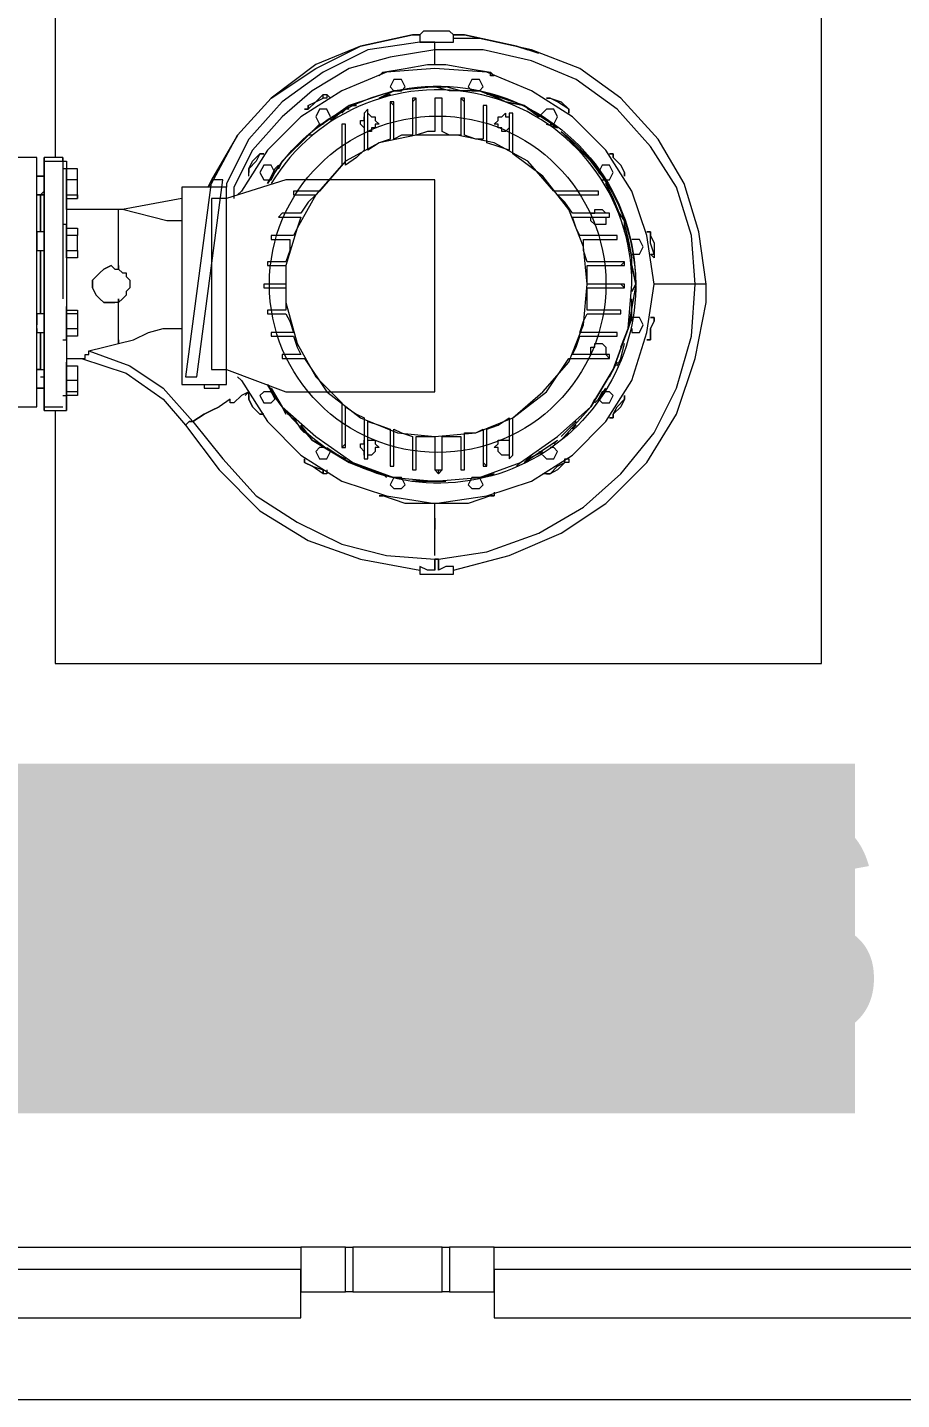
# Model space of a CAD drawing. Extents: x -187 to 52, y -9 to 65.
# Drawn here: x -146.601 to -145.607, y 17.414 to 18.975 of the extents above; entities that cross this region are included whole.
import ezdxf

# ---------------------------------------------------------------- set-up
doc = ezdxf.new("R2010")
doc.units = 0
doc.header["$MEASUREMENT"] = 0
doc.layers.add('PDF4_Geometría', color=7, linetype='Continuous')
doc.layers.add('PDF4_Texto', color=7, linetype='Continuous')
doc.layers.add('PDF4_Rellenos sólidos', color=7, linetype='Continuous', true_color=0xffffff)
doc.styles.add('PDF Arial', font='arial.ttf')

msp = doc.modelspace()

# ---------------------------------------------------------------- hatches: boundary and pattern name
at = {"layer": 'PDF4_Rellenos sólidos', "transparency": 33554559}
msp.add_hatch(color=256, dxfattribs=at).paths.add_polyline_path([(-148.7049, 18.1372), (-148.7049, 17.7396), (-145.66, 17.7396), (-145.66, 18.1372)])

# ---------------------------------------------------------------- linework, layer by layer
at = {"layer": 'PDF4_Geometría', "lineweight": 9}
for points in [[(-147.4024, 17.414), (-141.9553, 17.414), (-141.9553, 21.0298), (-141.9553, 21.1271)], [(-146.5693, 18.5389), (-146.5693, 18.2513), (-145.6981, 18.2513), (-145.6981, 19.1183), (-146.5693, 19.1183), (-146.5693, 18.8265)], [(-146.0195, 18.9449), (-146.0448, 18.9534), (-146.1041, 18.9661), (-146.1167, 18.9661), (-146.1041, 18.9661), (-146.0448, 18.9534), (-146.0322, 18.9491)], [(-146.362, 18.577), (-146.3578, 18.5728), (-146.3282, 18.5262), (-146.2901, 18.4882), (-146.2436, 18.4586), (-146.1929, 18.4417), (-146.1379, 18.4332), (-146.0787, 18.4417), (-146.0279, 18.4586), (-145.9814, 18.4882), (-145.9434, 18.5262), (-145.9137, 18.5728), (-145.8968, 18.6277), (-145.8884, 18.6827), (-145.8968, 18.7377), (-145.9137, 18.7884), (-145.9434, 18.835), (-145.9814, 18.873), (-146.0279, 18.9026), (-146.0787, 18.9238), (-146.1379, 18.928), (-146.1929, 18.9238), (-146.2436, 18.9026), (-146.2901, 18.873), (-146.3282, 18.835), (-146.3578, 18.7884), (-146.362, 18.7842)], [(-146.1759, 18.9026), (-146.1717, 18.9069), (-146.1759, 18.9153), (-146.1844, 18.9153), (-146.1886, 18.9069), (-146.1844, 18.9026)], [(-146.0871, 18.9026), (-146.0829, 18.9069), (-146.0871, 18.9153), (-146.0956, 18.9153), (-146.0998, 18.9069), (-146.0956, 18.9026)], [(-146.1844, 18.8688), (-146.1844, 18.8772), (-146.1844, 18.8857), (-146.1844, 18.8899), (-146.1886, 18.8899), (-146.1886, 18.8857), (-146.1886, 18.8772), (-146.1886, 18.8688)], [(-146.159, 18.873), (-146.159, 18.8815), (-146.159, 18.8899), (-146.159, 18.8942), (-146.1633, 18.8942), (-146.1633, 18.8899), (-146.1633, 18.8815), (-146.1633, 18.873)], [(-146.1294, 18.8772), (-146.1294, 18.8857), (-146.1294, 18.8942), (-146.1337, 18.8942), (-146.1379, 18.8942), (-146.1379, 18.8772)], [(-146.1041, 18.873), (-146.1041, 18.8815), (-146.1041, 18.8899), (-146.1041, 18.8942), (-146.1083, 18.8942), (-146.1083, 18.8899), (-146.1083, 18.8815), (-146.1083, 18.873)], [(-146.0787, 18.8688), (-146.0787, 18.8772), (-146.0787, 18.8857), (-146.0829, 18.8857), (-146.0829, 18.8772), (-146.0829, 18.8688)], [(-146.2563, 18.873), (-146.2605, 18.8815), (-146.269, 18.8815), (-146.2732, 18.873), (-146.269, 18.8646), (-146.2648, 18.8646)], [(-146.214, 18.8603), (-146.214, 18.8688), (-146.214, 18.8772), (-146.214, 18.8815), (-146.2182, 18.8772), (-146.2182, 18.8688), (-146.2182, 18.8603), (-146.2225, 18.8646), (-146.2225, 18.8688), (-146.2182, 18.8688), (-146.2182, 18.873)], [(-146.214, 18.8772), (-146.2098, 18.873), (-146.2056, 18.873), (-146.2056, 18.8688), (-146.2013, 18.8646), (-146.2056, 18.8646), (-146.2056, 18.8603), (-146.2098, 18.8603), (-146.2098, 18.8561), (-146.214, 18.8561)], [(-146.0533, 18.8646), (-146.0533, 18.8603), (-146.0575, 18.8561), (-146.0618, 18.8561), (-146.0618, 18.8603), (-146.066, 18.8603), (-146.066, 18.8646), (-146.0702, 18.8646), (-146.066, 18.8688), (-146.066, 18.873), (-146.0618, 18.873), (-146.0575, 18.8772), (-146.0575, 18.873), (-146.0533, 18.873)], [(-146.0491, 18.8561), (-146.0491, 18.8646), (-146.0491, 18.8772), (-146.0533, 18.8772), (-146.0533, 18.8688)], [(-146.0068, 18.8646), (-146.0026, 18.8646), (-145.9983, 18.873), (-146.0026, 18.8815), (-146.011, 18.8815), (-146.0195, 18.873)], [(-146.2394, 18.8476), (-146.2394, 18.8561), (-146.2394, 18.8646), (-146.2436, 18.8646), (-146.2436, 18.8519), (-146.2436, 18.8434)], [(-146.6115, 18.5432), (-146.5904, 18.5432), (-146.5904, 18.5474), (-146.5904, 18.5643), (-146.5904, 18.5897), (-146.5904, 18.6235), (-146.5904, 18.6658), (-146.5904, 18.7039), (-146.5904, 18.7419), (-146.5904, 18.7757), (-146.5904, 18.8054), (-146.5904, 18.8223), (-146.5904, 18.8265), (-146.6115, 18.8265)], [(-146.5608, 18.8223), (-146.5608, 18.8265), (-146.5819, 18.8265), (-146.5819, 18.8223), (-146.5819, 18.8054), (-146.5904, 18.8054), (-146.5819, 18.8054), (-146.5819, 18.7969), (-146.5819, 18.7884), (-146.5819, 18.7842), (-146.5819, 18.7715), (-146.5819, 18.7461), (-146.5819, 18.7419)], [(-146.5819, 18.7335), (-146.5819, 18.7292), (-146.5819, 18.725), (-146.5819, 18.7208), (-146.5819, 18.725), (-146.5819, 18.7335), (-146.5819, 18.7419), (-146.5904, 18.7419), (-146.5904, 18.7461), (-146.5904, 18.7715), (-146.5904, 18.7842), (-146.5904, 18.7884), (-146.5904, 18.7969), (-146.5904, 18.8054), (-146.5904, 18.8223), (-146.5904, 18.8265)], [(-146.5819, 18.5432), (-146.5819, 18.5474), (-146.5819, 18.5643), (-146.5819, 18.5897), (-146.5819, 18.6235), (-146.5819, 18.6658), (-146.5819, 18.7039), (-146.5819, 18.7419), (-146.5819, 18.7757), (-146.5819, 18.8054), (-146.5819, 18.8223), (-146.5819, 18.8265)], [(-146.5819, 18.8054), (-146.5819, 18.818), (-146.5819, 18.8223), (-146.5566, 18.8223), (-146.5566, 18.818), (-146.5566, 18.8054), (-146.5566, 18.7969)], [(-146.5819, 18.8223), (-146.5819, 18.818), (-146.5819, 18.8011), (-146.5819, 18.7757), (-146.5819, 18.7419), (-146.5819, 18.7039), (-146.5819, 18.6616), (-146.5819, 18.6235), (-146.5819, 18.5897), (-146.5819, 18.5601), (-146.5819, 18.5432), (-146.5819, 18.5389), (-146.5566, 18.5389)], [(-146.5608, 18.8265), (-146.5608, 18.8223), (-146.5608, 18.8054), (-146.5608, 18.7757), (-146.5608, 18.7419), (-146.5608, 18.7039), (-146.5608, 18.6658)], [(-146.5566, 18.8223), (-146.5566, 18.818), (-146.5566, 18.8011), (-146.5566, 18.7757), (-146.5566, 18.7419), (-146.5566, 18.7039), (-146.5566, 18.6616), (-146.5566, 18.6235), (-146.5566, 18.5897), (-146.5566, 18.5601), (-146.5566, 18.5432), (-146.5566, 18.5389), (-146.5566, 18.5432), (-146.5566, 18.5601), (-146.5566, 18.5558), (-146.5566, 18.5601), (-146.5566, 18.5643), (-146.5566, 18.5685), (-146.5566, 18.5728)], [(-146.5566, 18.8096), (-146.5566, 18.8138), (-146.5566, 18.8096), (-146.5566, 18.7969), (-146.5566, 18.78), (-146.5566, 18.7842), (-146.5566, 18.8011), (-146.5566, 18.8138), (-146.5608, 18.8138)], [(-146.5566, 18.8096), (-146.5566, 18.8138), (-146.5566, 18.8096)], [(-146.5439, 18.8011), (-146.5439, 18.8138), (-146.5566, 18.8138)], [(-146.5566, 18.78), (-146.5439, 18.78), (-146.5439, 18.7969), (-146.5439, 18.8096)], [(-146.3197, 18.8096), (-146.324, 18.818), (-146.3324, 18.818), (-146.3367, 18.8096), (-146.3324, 18.8011), (-146.324, 18.8011)], [(-145.9476, 18.8011), (-145.9391, 18.8011), (-145.9349, 18.8096), (-145.9391, 18.818), (-145.9476, 18.818), (-145.9518, 18.8096)], [(-146.5819, 18.8011), (-146.5819, 18.7969), (-146.5819, 18.7927), (-146.5819, 18.7884), (-146.5819, 18.7842)], [(-146.5439, 18.7842), (-146.5439, 18.8011), (-146.5566, 18.8011), (-146.5566, 18.7969), (-146.5566, 18.7927), (-146.5566, 18.7884), (-146.5566, 18.7842), (-146.5566, 18.7884), (-146.5566, 18.7842), (-146.5439, 18.7842), (-146.5439, 18.78)], [(-146.5819, 18.7884), (-146.5862, 18.7842)], [(-146.5566, 18.7673), (-146.5566, 18.7757), (-146.5566, 18.7842)], [(-146.5566, 18.78), (-146.5566, 18.7757), (-146.5566, 18.78)], [(-146.5566, 18.78), (-146.5566, 18.7757), (-146.5566, 18.78)], [(-145.973, 18.7842), (-145.9603, 18.7842), (-145.9518, 18.7842), (-145.9518, 18.7884), (-145.9645, 18.7884), (-145.973, 18.7884)], [(-145.956, 18.7588), (-145.9476, 18.7588), (-145.9391, 18.7588), (-145.9391, 18.7631), (-145.9476, 18.7631), (-145.9603, 18.7631), (-145.956, 18.7631), (-145.956, 18.7673), (-145.9518, 18.7673), (-145.9476, 18.7673), (-145.9434, 18.7631)], [(-145.9434, 18.7588), (-145.9434, 18.7546), (-145.9434, 18.7504), (-145.9476, 18.7504), (-145.9518, 18.7504), (-145.956, 18.7504), (-145.9603, 18.7546), (-145.9603, 18.7588)], [(-146.5566, 18.7504), (-146.5566, 18.7419), (-146.5566, 18.7335), (-146.5566, 18.725), (-146.5566, 18.7208), (-146.5439, 18.7208), (-146.5439, 18.7123), (-146.5566, 18.7123), (-146.5566, 18.7165), (-146.5566, 18.7292), (-146.5566, 18.7419), (-146.5566, 18.7504), (-146.5608, 18.7504)], [(-146.5566, 18.7165), (-146.5566, 18.7123), (-146.5566, 18.7208), (-146.5566, 18.7377), (-146.5566, 18.7461), (-146.5439, 18.7461), (-146.5439, 18.7377)], [(-146.5904, 18.7377), (-146.5904, 18.7419), (-146.5904, 18.7335), (-146.5904, 18.725), (-146.5904, 18.7208)], [(-146.5439, 18.7208), (-146.5439, 18.7377), (-146.5566, 18.7377)], [(-146.5566, 18.725), (-146.5566, 18.7335), (-146.5566, 18.7292), (-146.5566, 18.725), (-146.5566, 18.7208)], [(-145.9476, 18.7335), (-145.9391, 18.7335), (-145.9307, 18.7335), (-145.9307, 18.7377), (-145.9391, 18.7377), (-145.9476, 18.7377)], [(-145.9137, 18.7165), (-145.9053, 18.7165), (-145.9011, 18.725), (-145.9053, 18.7335), (-145.9137, 18.7335)], [(-146.5819, 18.6362), (-146.5819, 18.6446), (-146.5819, 18.6489), (-146.5904, 18.6489), (-146.5904, 18.6531), (-146.5904, 18.6827), (-146.5904, 18.7165), (-146.5904, 18.7208), (-146.5819, 18.7208)], [(-146.5819, 18.7165), (-146.5819, 18.6827), (-146.5819, 18.6489)], [(-145.9434, 18.7039), (-145.9349, 18.7039), (-145.9264, 18.7039), (-145.9222, 18.7039), (-145.9222, 18.7081), (-145.9264, 18.7081), (-145.9349, 18.7081), (-145.9434, 18.7081)], [(-145.9391, 18.6785), (-145.9349, 18.6785), (-145.9264, 18.6785), (-145.9222, 18.6785), (-145.9222, 18.6827), (-145.9264, 18.6827), (-145.9391, 18.6827)], [(-146.5904, 18.6489), (-146.5904, 18.6446), (-146.5904, 18.6362)], [(-146.5566, 18.6531), (-146.5566, 18.6573), (-146.5566, 18.6531)], [(-146.5566, 18.6446), (-146.5566, 18.6404), (-146.5566, 18.6362), (-146.5566, 18.6277), (-146.5566, 18.632), (-146.5566, 18.6489), (-146.5566, 18.6531), (-146.5439, 18.6531), (-146.5439, 18.6489), (-146.5439, 18.632)], [(-146.5566, 18.6235), (-146.5566, 18.6193), (-146.5566, 18.6235), (-146.5566, 18.6404), (-146.5566, 18.6531)], [(-146.5439, 18.6489), (-146.5566, 18.6489), (-146.5566, 18.6446), (-146.5566, 18.6489)], [(-145.9434, 18.6489), (-145.9349, 18.6489), (-145.9264, 18.6489), (-145.9264, 18.6531), (-145.9349, 18.6531), (-145.9434, 18.6531)], [(-146.5819, 18.6446), (-146.5819, 18.6404), (-146.5819, 18.6362), (-146.5819, 18.632), (-146.5819, 18.6277), (-146.5819, 18.6235), (-146.5819, 18.6193), (-146.5819, 18.5981)], [(-146.5566, 18.6277), (-146.5566, 18.632), (-146.5566, 18.6362)], [(-145.9137, 18.632), (-145.9137, 18.6277), (-145.9053, 18.6277), (-145.9011, 18.6362), (-145.9053, 18.6446), (-145.9137, 18.6446)], [(-146.5904, 18.5432), (-146.5904, 18.5474), (-146.5904, 18.5643), (-146.5904, 18.5728), (-146.5904, 18.5812), (-146.5904, 18.5854), (-146.5904, 18.5981), (-146.5904, 18.6235), (-146.5904, 18.6277), (-146.5819, 18.6277), (-146.5819, 18.632)], [(-146.5904, 18.632), (-146.5904, 18.6277)], [(-146.5862, 18.5939), (-146.5862, 18.5854), (-146.5862, 18.5981), (-146.5862, 18.6235), (-146.5862, 18.6277), (-146.5862, 18.6235), (-146.5862, 18.5981), (-146.5862, 18.5854), (-146.5904, 18.5854), (-146.5819, 18.5854), (-146.5819, 18.5812), (-146.5819, 18.5728), (-146.5819, 18.5643), (-146.5904, 18.5643), (-146.5819, 18.5643), (-146.5819, 18.5474), (-146.5819, 18.5432), (-146.5608, 18.5432)], [(-146.5608, 18.6193), (-146.5566, 18.6193)], [(-145.9518, 18.6235), (-145.9391, 18.6235), (-145.9307, 18.6235), (-145.9307, 18.6277), (-145.9391, 18.6277), (-145.9476, 18.6277)], [(-146.5862, 18.6024), (-146.5862, 18.6108)], [(-145.9603, 18.5981), (-145.9518, 18.5981), (-145.9434, 18.5981), (-145.9391, 18.5981), (-145.9391, 18.6024), (-145.9434, 18.6024), (-145.9518, 18.6024), (-145.9603, 18.6024), (-145.9603, 18.6066), (-145.9603, 18.6108), (-145.956, 18.6108), (-145.956, 18.615), (-145.9518, 18.615), (-145.9476, 18.615), (-145.9434, 18.6108), (-145.9434, 18.6066), (-145.9434, 18.6024)], [(-146.5819, 18.5939), (-146.5819, 18.5812)], [(-146.5608, 18.5558), (-146.5566, 18.5558), (-146.5566, 18.5601), (-146.5566, 18.5643), (-146.5566, 18.5728), (-146.5566, 18.5812), (-146.5566, 18.5897), (-146.5439, 18.5897), (-146.5439, 18.577), (-146.5439, 18.5601), (-146.5439, 18.5558), (-146.5566, 18.5558)], [(-146.5566, 18.5981), (-146.5566, 18.5897), (-146.5566, 18.5812), (-146.5566, 18.5854), (-146.5566, 18.5939), (-146.5566, 18.5854)], [(-146.5439, 18.5728), (-146.5439, 18.5601), (-146.5566, 18.5601), (-146.5566, 18.5728), (-146.5566, 18.5897), (-146.5439, 18.5897), (-146.5439, 18.5728), (-146.5566, 18.5728), (-146.5566, 18.577)], [(-146.5862, 18.577), (-146.5819, 18.577), (-146.5819, 18.5728), (-146.5819, 18.5685), (-146.5819, 18.5643)], [(-146.5819, 18.5389), (-146.5819, 18.5432), (-146.5819, 18.5601)], [(-146.4001, 18.5685), (-146.4001, 18.5643), (-146.3959, 18.5643), (-146.3916, 18.5643), (-146.3874, 18.5643), (-146.3832, 18.5643), (-146.3832, 18.5685)], [(-146.324, 18.5601), (-146.3324, 18.5601), (-146.3367, 18.5558), (-146.3324, 18.5474), (-146.324, 18.5474), (-146.3197, 18.5516)], [(-145.9518, 18.5516), (-145.9476, 18.5474), (-145.9391, 18.5474), (-145.9349, 18.5558), (-145.9391, 18.5601), (-145.9476, 18.5601)], [(-146.2436, 18.5178), (-146.2436, 18.5093), (-146.2436, 18.5009), (-146.2436, 18.4966), (-146.2394, 18.4966), (-146.2394, 18.5009), (-146.2394, 18.5093), (-146.2394, 18.5178)], [(-146.2648, 18.4966), (-146.269, 18.4966), (-146.2732, 18.4924), (-146.269, 18.4839), (-146.2605, 18.4839), (-146.2563, 18.4924)], [(-146.2182, 18.4882), (-146.2182, 18.4924), (-146.2225, 18.4966), (-146.2225, 18.5009), (-146.2182, 18.5009), (-146.2182, 18.5051), (-146.2182, 18.4966), (-146.2182, 18.4839), (-146.214, 18.4839), (-146.214, 18.4924), (-146.214, 18.5009)], [(-146.214, 18.5051), (-146.2098, 18.5051), (-146.2056, 18.5051), (-146.2056, 18.5009), (-146.2013, 18.4966), (-146.2056, 18.4966), (-146.2056, 18.4924), (-146.2098, 18.4882), (-146.214, 18.4882)], [(-146.1886, 18.4966), (-146.1886, 18.4839), (-146.1886, 18.4797)], [(-146.1844, 18.4797), (-146.1844, 18.4839), (-146.1844, 18.4924)], [(-146.0829, 18.4966), (-146.0829, 18.4882), (-146.0829, 18.4797), (-146.0829, 18.4755), (-146.0787, 18.4755), (-146.0787, 18.4797), (-146.0787, 18.4882), (-146.0787, 18.4966)], [(-146.0533, 18.4882), (-146.0575, 18.4882), (-146.0618, 18.4882), (-146.066, 18.4924), (-146.066, 18.4966), (-146.0702, 18.4966), (-146.066, 18.5009), (-146.066, 18.5051), (-146.0618, 18.5051), (-146.0575, 18.5051), (-146.0533, 18.5051), (-146.0533, 18.4966), (-146.0533, 18.4882), (-146.0533, 18.4839), (-146.0491, 18.4882), (-146.0491, 18.4966), (-146.0491, 18.5051)], [(-146.0364, 18.4797), (-145.9983, 18.5051)], [(-146.0195, 18.4924), (-146.011, 18.4839), (-146.0026, 18.4839), (-145.9983, 18.4924), (-146.0026, 18.4966), (-146.0068, 18.4966)], [(-146.1633, 18.4882), (-146.1633, 18.4797), (-146.1633, 18.4713), (-146.159, 18.4713), (-146.159, 18.4797), (-146.159, 18.4882)], [(-146.1379, 18.4882), (-146.1379, 18.4713), (-146.1337, 18.4713), (-146.1337, 18.467), (-146.1337, 18.4713), (-146.1294, 18.4713), (-146.1294, 18.4797), (-146.1294, 18.4882)], [(-146.1083, 18.4882), (-146.1083, 18.4797), (-146.1083, 18.4713), (-146.1041, 18.4713), (-146.1041, 18.4797), (-146.1041, 18.4882)], [(-146.1886, 18.4755), (-146.1844, 18.4755)], [(-146.1844, 18.4628), (-146.1886, 18.4543), (-146.1844, 18.4501), (-146.1759, 18.4501), (-146.1717, 18.4543), (-146.1759, 18.4628)], [(-146.0956, 18.4628), (-146.0998, 18.4543), (-146.0956, 18.4501), (-146.0871, 18.4501), (-146.0829, 18.4543), (-146.0871, 18.4628)], [(-147.377, 17.5874), (-146.2901, 17.5874)], [(-146.0702, 17.5874), (-144.9791, 17.5874)]]:
    msp.add_lwpolyline(points, dxfattribs=at)
for points in [[(-146.1548, 18.9661), (-146.1633, 18.9661), (-146.2225, 18.9534), (-146.2732, 18.9322), (-146.324, 18.8942), (-146.362, 18.8519), (-146.3916, 18.8011), (-146.3959, 18.7927), (-146.3916, 18.7969), (-146.362, 18.8519), (-146.324, 18.8942), (-146.2732, 18.928), (-146.2225, 18.9534), (-146.1633, 18.9661)], [(-146.5819, 18.7842), (-146.5904, 18.7842)], [(-146.5862, 18.7419), (-146.5862, 18.7461), (-146.5862, 18.7715), (-146.5862, 18.7842), (-146.5862, 18.7715), (-146.5862, 18.7461)], [(-146.5862, 18.7419), (-146.5862, 18.7461), (-146.5862, 18.7715), (-146.5862, 18.7842), (-146.5862, 18.7715), (-146.5862, 18.7461)], [(-146.5862, 18.6658), (-146.5862, 18.6827), (-146.5862, 18.7165), (-146.5862, 18.7208), (-146.5862, 18.7165), (-146.5862, 18.6827), (-146.5862, 18.6531), (-146.5862, 18.6489), (-146.5862, 18.6531), (-146.5862, 18.6573), (-146.5862, 18.6531), (-146.5862, 18.6489), (-146.5862, 18.6531), (-146.5862, 18.6827), (-146.5862, 18.7165), (-146.5862, 18.7208), (-146.5862, 18.7165), (-146.5862, 18.6827)], [(-146.5862, 18.6193), (-146.5862, 18.6235)], [(-146.5566, 18.632), (-146.5439, 18.632), (-146.5439, 18.6235), (-146.5566, 18.6235)], [(-146.5566, 18.5812), (-146.5566, 18.5728), (-146.5566, 18.5854), (-146.5566, 18.5939), (-146.5566, 18.5854)], [(-146.5566, 18.5643), (-146.5566, 18.5601), (-146.5566, 18.5558), (-146.5566, 18.5601), (-146.5566, 18.5728)], [(-146.2309, 17.5874), (-146.2309, 17.5366), (-146.2394, 17.5366), (-146.2394, 17.5874)], [(-146.1294, 17.5366), (-146.1294, 17.5874), (-146.121, 17.5874), (-146.121, 17.5366)]]:
    msp.add_lwpolyline(points, close=True, dxfattribs=at)
at = {"layer": 'PDF4_Geometría', "color": 1, "lineweight": 9}
for points in [[(-146.1379, 18.9576), (-146.1294, 18.9576), (-146.1167, 18.9576), (-146.1167, 18.9661), (-146.121, 18.9703), (-146.1506, 18.9703), (-146.1548, 18.9661), (-146.1548, 18.9576), (-146.214, 18.9491), (-146.2648, 18.9238), (-146.3113, 18.8899), (-146.3493, 18.8476), (-146.3747, 18.7969), (-146.3747, 18.7927)], [(-146.1167, 18.3571), (-146.0533, 18.374), (-145.9941, 18.3994), (-145.9434, 18.4332), (-145.8968, 18.4797), (-145.863, 18.5347), (-145.8419, 18.5981), (-145.8292, 18.6616), (-145.8292, 18.6827), (-145.8376, 18.7419), (-145.8545, 18.7969), (-145.8841, 18.8476), (-145.9264, 18.8942), (-145.973, 18.928), (-146.0279, 18.9491), (-146.0871, 18.9618), (-146.1167, 18.9618)], [(-146.1379, 18.9322), (-146.1379, 18.9365), (-146.1379, 18.9407), (-146.1379, 18.9449), (-146.1379, 18.9491), (-146.1886, 18.9407), (-146.2352, 18.928), (-146.2774, 18.9026), (-146.3113, 18.873), (-146.3451, 18.835), (-146.3663, 18.7927), (-146.3663, 18.78)], [(-145.8292, 18.6827), (-145.8334, 18.6827), (-145.8419, 18.6827), (-145.8461, 18.7377), (-145.863, 18.7927), (-145.8926, 18.8392), (-145.9307, 18.8815), (-145.9772, 18.9153), (-146.0279, 18.9365), (-146.0829, 18.9491), (-146.1379, 18.9491), (-146.1379, 18.9534), (-146.1379, 18.9576), (-146.1463, 18.9576), (-146.1548, 18.9576), (-146.1463, 18.9576), (-146.1379, 18.9576), (-146.1294, 18.9576)], [(-146.1971, 18.9238), (-146.2013, 18.9195), (-146.1971, 18.9238), (-146.1717, 18.928), (-146.1463, 18.9322), (-146.1252, 18.9322), (-146.0998, 18.928), (-146.0745, 18.9238), (-146.0702, 18.9195), (-146.0745, 18.9195), (-146.0745, 18.9238)], [(-146.2817, 18.8815), (-146.2859, 18.8815), (-146.2817, 18.8815), (-146.2817, 18.8857), (-146.2732, 18.8899), (-146.2648, 18.8984), (-146.2605, 18.8984), (-146.2563, 18.8942)], [(-146.2605, 18.8984), (-146.2605, 18.8942), (-146.2648, 18.8942), (-146.2648, 18.8984)], [(-146.1886, 18.8984), (-146.2013, 18.8942), (-146.1844, 18.9026), (-146.1759, 18.9026), (-146.1844, 18.9026), (-146.2013, 18.8942)], [(-146.1083, 18.9026), (-146.1252, 18.9069), (-146.1379, 18.9069)], [(-146.0575, 18.8899), (-146.0364, 18.8857), (-146.0195, 18.873), (-146.0364, 18.8857), (-146.0575, 18.8899), (-146.0745, 18.8984), (-146.0787, 18.8984)], [(-146.2817, 18.8857), (-146.2817, 18.8815), (-146.2732, 18.8899), (-146.2648, 18.8942)], [(-146.2352, 18.8815), (-146.2394, 18.8815), (-146.2563, 18.8688)], [(-146.011, 18.8688), (-146.0237, 18.8772), (-146.0322, 18.8815)], [(-146.2774, 18.8519), (-146.2817, 18.8519), (-146.2944, 18.8392), (-146.2901, 18.8434), (-146.2944, 18.8392)], [(-145.973, 18.835), (-145.9603, 18.8223), (-145.9476, 18.8054), (-145.9603, 18.8223), (-145.973, 18.835), (-145.9814, 18.8434), (-145.9899, 18.8519)], [(-146.3493, 18.8054), (-146.3493, 18.8096), (-146.3493, 18.8138), (-146.3451, 18.8223), (-146.3367, 18.8307), (-146.3324, 18.8307), (-146.3367, 18.8307), (-146.3409, 18.8223), (-146.3493, 18.8138), (-146.3493, 18.8096)], [(-146.3155, 18.818), (-146.3197, 18.8138), (-146.3282, 18.7969)], [(-145.9391, 18.7927), (-145.9476, 18.8054), (-145.9518, 18.8096)], [(-146.4255, 18.78), (-146.4931, 18.7673)], [(-146.4255, 18.7546), (-146.4424, 18.7546), (-146.4931, 18.7673), (-146.4974, 18.7673), (-146.5566, 18.7673)], [(-146.4974, 18.7039), (-146.4974, 18.6996), (-146.4974, 18.7123), (-146.4974, 18.725), (-146.4974, 18.7335), (-146.4974, 18.7419), (-146.4974, 18.7504), (-146.4974, 18.7588), (-146.4974, 18.7631), (-146.4974, 18.7673)], [(-145.9222, 18.7419), (-145.9222, 18.7546), (-145.9307, 18.7673)], [(-145.9137, 18.6912), (-145.9137, 18.7039), (-145.9137, 18.7165)], [(-146.5016, 18.6996), (-146.5058, 18.7039), (-146.5016, 18.6996), (-146.4974, 18.6996), (-146.4931, 18.6954), (-146.4889, 18.6954), (-146.4889, 18.6912), (-146.4847, 18.6869), (-146.4847, 18.6827), (-146.4847, 18.6785), (-146.4889, 18.6743), (-146.4889, 18.67), (-146.4931, 18.6658), (-146.4974, 18.6616), (-146.5016, 18.6616), (-146.5058, 18.6616), (-146.5016, 18.6616), (-146.5058, 18.6616), (-146.5143, 18.6616), (-146.5185, 18.6658), (-146.5227, 18.67), (-146.527, 18.6785), (-146.527, 18.6869), (-146.5227, 18.6912), (-146.5185, 18.6954), (-146.5143, 18.6996), (-146.5058, 18.7039), (-146.5016, 18.6996), (-146.5058, 18.7039), (-146.5143, 18.6996), (-146.5185, 18.6954), (-146.5227, 18.6912), (-146.527, 18.6869), (-146.527, 18.6785), (-146.5227, 18.67), (-146.5185, 18.6658), (-146.5143, 18.6616), (-146.5058, 18.6616), (-146.5143, 18.6616), (-146.5058, 18.6616), (-146.5016, 18.6616)], [(-146.5143, 18.6996), (-146.5058, 18.7039), (-146.5143, 18.6996)], [(-146.1337, 18.3698), (-146.1379, 18.3698), (-146.1337, 18.3698), (-146.0787, 18.3782), (-146.0195, 18.3994), (-145.9687, 18.429), (-145.9264, 18.467), (-145.8884, 18.5135), (-145.863, 18.5643), (-145.8461, 18.6235), (-145.8419, 18.6827), (-145.8588, 18.6827), (-145.8799, 18.6827), (-145.8884, 18.6827)], [(-146.5397, 18.5981), (-146.5354, 18.5981), (-146.5354, 18.6024), (-146.5312, 18.6024), (-146.5312, 18.6066), (-146.5143, 18.6108), (-146.4974, 18.615), (-146.4974, 18.6193), (-146.4974, 18.6235), (-146.4974, 18.6277), (-146.4974, 18.632), (-146.4974, 18.6404), (-146.4974, 18.6446), (-146.4974, 18.6489), (-146.4974, 18.6573), (-146.4974, 18.6658), (-146.4974, 18.6616)], [(-145.9137, 18.6404), (-145.9137, 18.6489), (-145.9137, 18.6658)], [(-146.4974, 18.6193), (-146.4974, 18.615), (-146.4804, 18.6193), (-146.4635, 18.6277), (-146.4466, 18.632), (-146.4297, 18.632), (-146.4255, 18.632)], [(-146.5312, 18.6066), (-146.4847, 18.5897), (-146.4466, 18.5643), (-146.4128, 18.5262), (-146.4001, 18.5347), (-146.3916, 18.5389), (-146.3832, 18.5432)], [(-145.9307, 18.5897), (-145.9264, 18.5981), (-145.9222, 18.615)], [(-146.5566, 18.5981), (-146.5397, 18.5981), (-146.4889, 18.5812), (-146.4466, 18.5516), (-146.4212, 18.522), (-146.3832, 18.4713), (-146.3367, 18.4247), (-146.2817, 18.3909), (-146.2225, 18.3698), (-146.1548, 18.3571)], [(-146.3493, 18.5558), (-146.3493, 18.5516), (-146.3451, 18.5432), (-146.3367, 18.5347), (-146.3324, 18.5347), (-146.3367, 18.5347), (-146.3451, 18.5432), (-146.3493, 18.5516), (-146.3493, 18.5558), (-146.3493, 18.5601), (-146.3578, 18.5558), (-146.3663, 18.5474), (-146.3705, 18.5474), (-146.3705, 18.5516), (-146.3832, 18.5432), (-146.3916, 18.5389), (-146.4001, 18.5347), (-146.4128, 18.5262), (-146.3789, 18.4839), (-146.3409, 18.4417), (-146.2944, 18.412), (-146.2436, 18.3867), (-146.1929, 18.374), (-146.1379, 18.3698), (-146.1379, 18.3613), (-146.1379, 18.3571), (-146.1379, 18.3613), (-146.1379, 18.3698), (-146.1379, 18.3571), (-146.1463, 18.3571), (-146.1548, 18.3613), (-146.1548, 18.3528), (-146.1506, 18.3528), (-146.121, 18.3528), (-146.1167, 18.3528), (-146.1167, 18.3613), (-146.1252, 18.3613), (-146.1337, 18.3571)], [(-146.3493, 18.5601), (-146.3578, 18.5558), (-146.3663, 18.5474)], [(-146.3493, 18.5601), (-146.3536, 18.5558), (-146.3493, 18.5601)], [(-146.3282, 18.5685), (-146.324, 18.5601), (-146.3197, 18.5516)], [(-145.956, 18.5474), (-145.9518, 18.5516), (-145.9434, 18.5643)], [(-146.2986, 18.5305), (-146.2901, 18.5178), (-146.2859, 18.5135)], [(-145.9941, 18.5093), (-145.9899, 18.5135), (-145.9772, 18.5262)], [(-146.2605, 18.4966), (-146.2478, 18.4882), (-146.2394, 18.4839)], [(-146.0364, 18.4797), (-146.0279, 18.4882), (-146.0364, 18.4797), (-146.0322, 18.4839), (-146.0152, 18.4924)], [(-146.2605, 18.4713), (-146.2605, 18.467), (-146.2648, 18.467), (-146.2774, 18.4755), (-146.2859, 18.4797), (-146.2859, 18.4839), (-146.2859, 18.4797), (-146.2774, 18.4755), (-146.2648, 18.4713), (-146.2648, 18.467)], [(-146.214, 18.4713), (-146.2352, 18.4797), (-146.2478, 18.4882), (-146.2352, 18.4797), (-146.214, 18.4713), (-146.1971, 18.467), (-146.1929, 18.4628)], [(-146.011, 18.467), (-146.0068, 18.467), (-145.9983, 18.4755), (-145.9899, 18.4797), (-145.9899, 18.4839), (-145.9856, 18.4839), (-145.9856, 18.4797), (-145.9899, 18.4797), (-145.9983, 18.4713), (-146.0068, 18.467), (-146.011, 18.467), (-146.0152, 18.467)], [(-146.2605, 18.467), (-146.2648, 18.467), (-146.2648, 18.4713)], [(-146.0829, 18.4628), (-146.066, 18.467)], [(-146.0702, 18.4459), (-146.0702, 18.4417), (-146.0745, 18.4417), (-146.0998, 18.4332), (-146.1252, 18.4332), (-146.1463, 18.4332), (-146.1717, 18.4332), (-146.1971, 18.4417), (-146.2013, 18.4417), (-146.1971, 18.4417)], [(-146.1633, 18.4586), (-146.1506, 18.4586), (-146.1633, 18.4586), (-146.1463, 18.4586), (-146.1379, 18.4586), (-146.1252, 18.4586), (-146.1379, 18.4586)], [(-146.1463, 18.4586), (-146.1379, 18.4586), (-146.1463, 18.4586)], [(-146.1379, 18.3951), (-146.1379, 18.3994), (-146.1379, 18.4163), (-146.1379, 18.4205), (-146.1379, 18.4247), (-146.1379, 18.429), (-146.1379, 18.4332)], [(-146.0745, 18.4417), (-146.0702, 18.4417)], [(-146.1379, 18.374), (-146.1379, 18.3782), (-146.1379, 18.3909), (-146.1379, 18.4036), (-146.1379, 18.4163), (-146.1379, 18.4036), (-146.1379, 18.4163)], [(-146.1379, 18.3698), (-146.1337, 18.3698), (-146.1379, 18.3698)]]:
    msp.add_lwpolyline(points, dxfattribs=at)
at = {"layer": 'PDF4_Geometría', "lineweight": 9}
for points in [[(-145.9983, 18.8603), (-146.0364, 18.8857), (-146.0871, 18.9026), (-146.121, 18.9026), (-146.1379, 18.9069), (-146.1844, 18.9026), (-146.2352, 18.8857), (-146.2774, 18.8561), (-146.3113, 18.8223), (-146.3282, 18.7969, -0.763929), (-145.9095, 18.6827), (-145.918, 18.632), (-145.9349, 18.5854), (-145.9603, 18.5432), (-145.9941, 18.5051)], [(-146.324, 18.5643), (-146.3113, 18.5432), (-146.2732, 18.5093), (-146.2309, 18.4797), (-146.1844, 18.4628), (-146.1379, 18.4586), (-146.0871, 18.4628), (-146.0406, 18.4797), (-145.9983, 18.5093), (-145.9603, 18.5432), (-145.9349, 18.5854), (-145.918, 18.632), (-145.9137, 18.6827, 0.759069), (-146.324, 18.7969)], [(-145.9941, 18.8561, -1.20774), (-146.3282, 18.5685), (-146.3113, 18.5432), (-146.2774, 18.5051), (-146.2352, 18.4797), (-146.1844, 18.4628), (-146.1379, 18.4586), (-146.0871, 18.4628), (-146.0406, 18.4797)]]:
    msp.add_lwpolyline(points, format="xyb", dxfattribs=at)
at = {"layer": 'PDF4_Geometría', "color": 1, "lineweight": 9}
for points in [[(-146.1252, 18.9069), (-146.1379, 18.9069), (-146.1463, 18.9069), (-146.1379, 18.9069)], [(-146.066, 18.8942), (-146.0871, 18.9026), (-146.0956, 18.9026), (-146.0871, 18.9026)], [(-146.2267, 18.8857), (-146.2352, 18.8857), (-146.2436, 18.8772), (-146.2352, 18.8857)], [(-146.011, 18.8942), (-146.0068, 18.8942), (-145.9941, 18.8899), (-145.9856, 18.8815), (-145.9856, 18.8772), (-145.9856, 18.8815), (-145.9983, 18.8899), (-146.0068, 18.8942)], [(-146.269, 18.8646), (-146.2774, 18.8561), (-146.2859, 18.8476), (-146.2774, 18.8561)], [(-145.9983, 18.8603), (-146.011, 18.8646)], [(-145.9814, 18.8434), (-145.9941, 18.8561)], [(-146.3071, 18.8265), (-146.3113, 18.8223), (-146.3155, 18.8138), (-146.3113, 18.8223)], [(-145.9349, 18.8265), (-145.9349, 18.8307), (-145.9391, 18.8307), (-145.9349, 18.8307), (-145.9349, 18.8265), (-145.9264, 18.818), (-145.9222, 18.8096), (-145.9222, 18.8054), (-145.9222, 18.8096), (-145.9264, 18.818)], [(-146.3197, 18.8096), (-146.324, 18.8011)], [(-145.9264, 18.7588), (-145.9349, 18.78), (-145.9434, 18.7969), (-145.9349, 18.78)], [(-145.9137, 18.7123), (-145.918, 18.7335), (-145.9222, 18.7504), (-145.918, 18.7335)], [(-145.8926, 18.7377), (-145.8926, 18.7419), (-145.8968, 18.7419), (-145.8926, 18.7419), (-145.8926, 18.7377), (-145.8884, 18.7292), (-145.8884, 18.7165), (-145.8884, 18.7123), (-145.8926, 18.7165), (-145.8884, 18.7165), (-145.8926, 18.7292)], [(-145.9137, 18.6743), (-145.9095, 18.6827), (-145.9137, 18.7039), (-145.9095, 18.6827)], [(-145.9264, 18.6108), (-145.918, 18.632), (-145.9137, 18.6446), (-145.918, 18.632)], [(-145.8884, 18.6404), (-145.8884, 18.6446), (-145.8926, 18.6446), (-145.8884, 18.6446), (-145.8884, 18.6404), (-145.8926, 18.632), (-145.8926, 18.6193), (-145.8968, 18.6193), (-145.8926, 18.6193), (-145.8926, 18.632)], [(-145.9391, 18.577), (-145.9349, 18.5854), (-145.9307, 18.5939), (-145.9349, 18.5854)], [(-146.324, 18.5601), (-146.3113, 18.5432), (-146.3071, 18.5347), (-146.3113, 18.5432)], [(-145.9518, 18.5516), (-145.9476, 18.5601)], [(-145.9222, 18.5516), (-145.9222, 18.5558), (-145.9222, 18.5516), (-145.9264, 18.5432), (-145.9349, 18.5347), (-145.9349, 18.5305), (-145.9391, 18.5305), (-145.9349, 18.5305), (-145.9349, 18.5347), (-145.9307, 18.5432)], [(-145.9687, 18.5347), (-145.9603, 18.5432), (-145.956, 18.5516), (-145.9603, 18.5432)], [(-146.4128, 18.5262), (-146.417, 18.5262), (-146.4212, 18.522), (-146.417, 18.5262)], [(-146.2901, 18.522), (-146.2774, 18.5051), (-146.269, 18.5009), (-146.2774, 18.5051)], [(-145.9941, 18.5051), (-145.9856, 18.5135)], [(-145.9814, 18.5178), (-145.9772, 18.522)], [(-146.0026, 18.5009), (-145.9983, 18.5051)], [(-146.0448, 18.4755), (-146.0406, 18.4797)], [(-146.2013, 18.467), (-146.1844, 18.4628), (-146.1759, 18.4628), (-146.1844, 18.4628)], [(-146.0956, 18.4628), (-146.0871, 18.4628), (-146.0702, 18.467), (-146.0871, 18.4628)], [(-146.1337, 18.3698), (-146.1337, 18.3613), (-146.1337, 18.3571), (-146.1337, 18.3613)]]:
    msp.add_lwpolyline(points, close=True, dxfattribs=at)
at = {"layer": 'PDF4_Geometría', "lineweight": 20}
for points in [[(-146.1294, 18.4713), (-146.1294, 18.5093), (-146.121, 18.5093), (-146.1083, 18.5093), (-146.1083, 18.4713), (-146.1041, 18.4713), (-146.1041, 18.5135), (-146.0914, 18.5135), (-146.0829, 18.5178), (-146.0829, 18.4797), (-146.0787, 18.4755), (-146.0787, 18.4797), (-146.0787, 18.5178), (-146.066, 18.522), (-146.0533, 18.5305), (-146.0533, 18.4882), (-146.0533, 18.4839), (-146.0491, 18.4882), (-146.0491, 18.5305), (-146.0152, 18.5601), (-145.9856, 18.5939), (-145.9687, 18.6362), (-145.9645, 18.6827), (-145.9687, 18.725), (-145.9856, 18.7673), (-146.0152, 18.8054), (-146.0491, 18.8307), (-146.0491, 18.8772), (-146.0533, 18.8772), (-146.0533, 18.835), (-146.066, 18.8392), (-146.0787, 18.8434), (-146.0787, 18.8857), (-146.0829, 18.8857), (-146.0829, 18.8476), (-146.0914, 18.8476), (-146.1041, 18.8519), (-146.1041, 18.8899), (-146.1083, 18.8942), (-146.1083, 18.8899), (-146.1083, 18.8519), (-146.121, 18.8519), (-146.1294, 18.8561), (-146.1294, 18.8942), (-146.1337, 18.8942), (-146.1379, 18.8942), (-146.1379, 18.8561), (-146.1463, 18.8561), (-146.159, 18.8519), (-146.159, 18.8899), (-146.159, 18.8942), (-146.1633, 18.8899), (-146.1633, 18.8519), (-146.1759, 18.8519), (-146.1844, 18.8476), (-146.1844, 18.8857), (-146.1886, 18.8899), (-146.1886, 18.8857), (-146.1886, 18.8476), (-146.2013, 18.8434), (-146.214, 18.835), (-146.214, 18.8772), (-146.214, 18.8815), (-146.2182, 18.8772), (-146.2182, 18.835), (-146.2267, 18.8265), (-146.2394, 18.818), (-146.2394, 18.8646), (-146.2436, 18.8646), (-146.2436, 18.818), (-146.2732, 18.7842), (-146.2944, 18.7461), (-146.3071, 18.7039), (-146.3071, 18.6616), (-146.2944, 18.615), (-146.2732, 18.577), (-146.2436, 18.5474), (-146.2436, 18.5009), (-146.2436, 18.4966), (-146.2394, 18.5009), (-146.2394, 18.5432), (-146.2267, 18.5347), (-146.2182, 18.5305), (-146.2182, 18.4839), (-146.214, 18.4839), (-146.214, 18.5262), (-146.2013, 18.522), (-146.1886, 18.5178), (-146.1886, 18.4755), (-146.1844, 18.4755), (-146.1844, 18.5178), (-146.1759, 18.5135), (-146.1633, 18.5093), (-146.1633, 18.4713), (-146.159, 18.4713), (-146.159, 18.5093), (-146.1463, 18.5093), (-146.1379, 18.5093), (-146.1379, 18.4713), (-146.1337, 18.467)], [(-145.9856, 18.5981), (-145.9434, 18.5981), (-145.9391, 18.5981), (-145.9434, 18.6024), (-145.9814, 18.6024), (-145.9772, 18.6108), (-145.973, 18.6235), (-145.9307, 18.6235), (-145.9307, 18.6277), (-145.973, 18.6277), (-145.9687, 18.6404), (-145.9645, 18.6489), (-145.9264, 18.6489), (-145.9264, 18.6531), (-145.9645, 18.6531), (-145.9645, 18.6658), (-145.9645, 18.6785), (-145.9264, 18.6785), (-145.9222, 18.6785), (-145.9264, 18.6827), (-145.9645, 18.6827), (-145.9645, 18.6912), (-145.9645, 18.7039), (-145.9264, 18.7039), (-145.9222, 18.7081), (-145.9264, 18.7081), (-145.9645, 18.7081), (-145.9687, 18.7208), (-145.9687, 18.7335), (-145.9307, 18.7335), (-145.9307, 18.7377), (-145.973, 18.7377), (-145.9772, 18.7461), (-145.9814, 18.7588), (-145.9391, 18.7588), (-145.9391, 18.7631), (-145.9814, 18.7631), (-145.9899, 18.7757), (-145.9983, 18.7842), (-145.9518, 18.7842), (-145.9518, 18.7884), (-146.0026, 18.7884), (-146.0322, 18.8223), (-146.0702, 18.8434), (-146.1125, 18.8519), (-146.159, 18.8519), (-146.2013, 18.8434), (-146.2394, 18.8223), (-146.269, 18.7884), (-146.2986, 18.7884), (-146.2986, 18.7842), (-146.2732, 18.7842), (-146.2817, 18.7757), (-146.2901, 18.7631), (-146.3113, 18.7631), (-146.3155, 18.7588), (-146.2901, 18.7588), (-146.2944, 18.7461), (-146.2986, 18.7377), (-146.324, 18.7377), (-146.324, 18.7335), (-146.3028, 18.7335), (-146.3028, 18.7208), (-146.3071, 18.7081), (-146.3282, 18.7081), (-146.3282, 18.7039), (-146.3071, 18.7039), (-146.3071, 18.6912), (-146.3071, 18.6827), (-146.3324, 18.6827), (-146.3324, 18.6785), (-146.3071, 18.6785), (-146.3071, 18.6658), (-146.3071, 18.6531), (-146.3282, 18.6531), (-146.3282, 18.6489), (-146.3071, 18.6489), (-146.3028, 18.6404), (-146.2986, 18.6277), (-146.324, 18.6277), (-146.324, 18.6235), (-146.3197, 18.6235), (-146.2986, 18.6235), (-146.2944, 18.6108), (-146.2901, 18.6024), (-146.3113, 18.6024), (-146.3113, 18.5981), (-146.2859, 18.5981), (-146.2605, 18.5601), (-146.2225, 18.5305), (-146.1802, 18.5135), (-146.1379, 18.5093), (-146.0914, 18.5135), (-146.0491, 18.5305), (-146.011, 18.5601)], [(-146.4255, 18.7927), (-146.4255, 18.5685), (-146.3747, 18.5685), (-146.3747, 18.7927)], [(-146.4085, 18.577), (-146.3789, 18.8011), (-146.3916, 18.8011), (-146.4212, 18.577)], [(-146.1379, 18.5601), (-146.1379, 18.8011), (-146.3071, 18.8011), (-146.3747, 18.78), (-146.3916, 18.78), (-146.3916, 18.5854), (-146.3747, 18.5854), (-146.3071, 18.5601)], [(-146.2394, 17.5874), (-146.2901, 17.5874), (-146.2901, 17.5366), (-146.2394, 17.5366)], [(-146.1294, 17.5874), (-146.2309, 17.5874), (-146.2309, 17.5366), (-146.1294, 17.5366)], [(-146.0702, 17.5874), (-146.121, 17.5874), (-146.121, 17.5366), (-146.0702, 17.5366)], [(-146.2901, 17.562), (-147.377, 17.562), (-147.377, 17.507), (-146.2901, 17.507)], [(-144.9791, 17.562), (-146.0702, 17.562), (-146.0702, 17.507), (-144.9791, 17.507)]]:
    msp.add_lwpolyline(points, close=True, dxfattribs=at)
msp.add_circle((-146.1346, 18.6824), 0.1913, dxfattribs=at)

# ---------------------------------------------------------------- texts
at = {"layer": 'PDF4_Texto', "insert": (-148.7049, 17.8199), "char_height": 0.251313, "attachment_point": 7, "style": 'PDF Arial'}
msp.add_mtext('SALA DE BOMBAS', dxfattribs=at)

doc.saveas('drawing.dxf')
